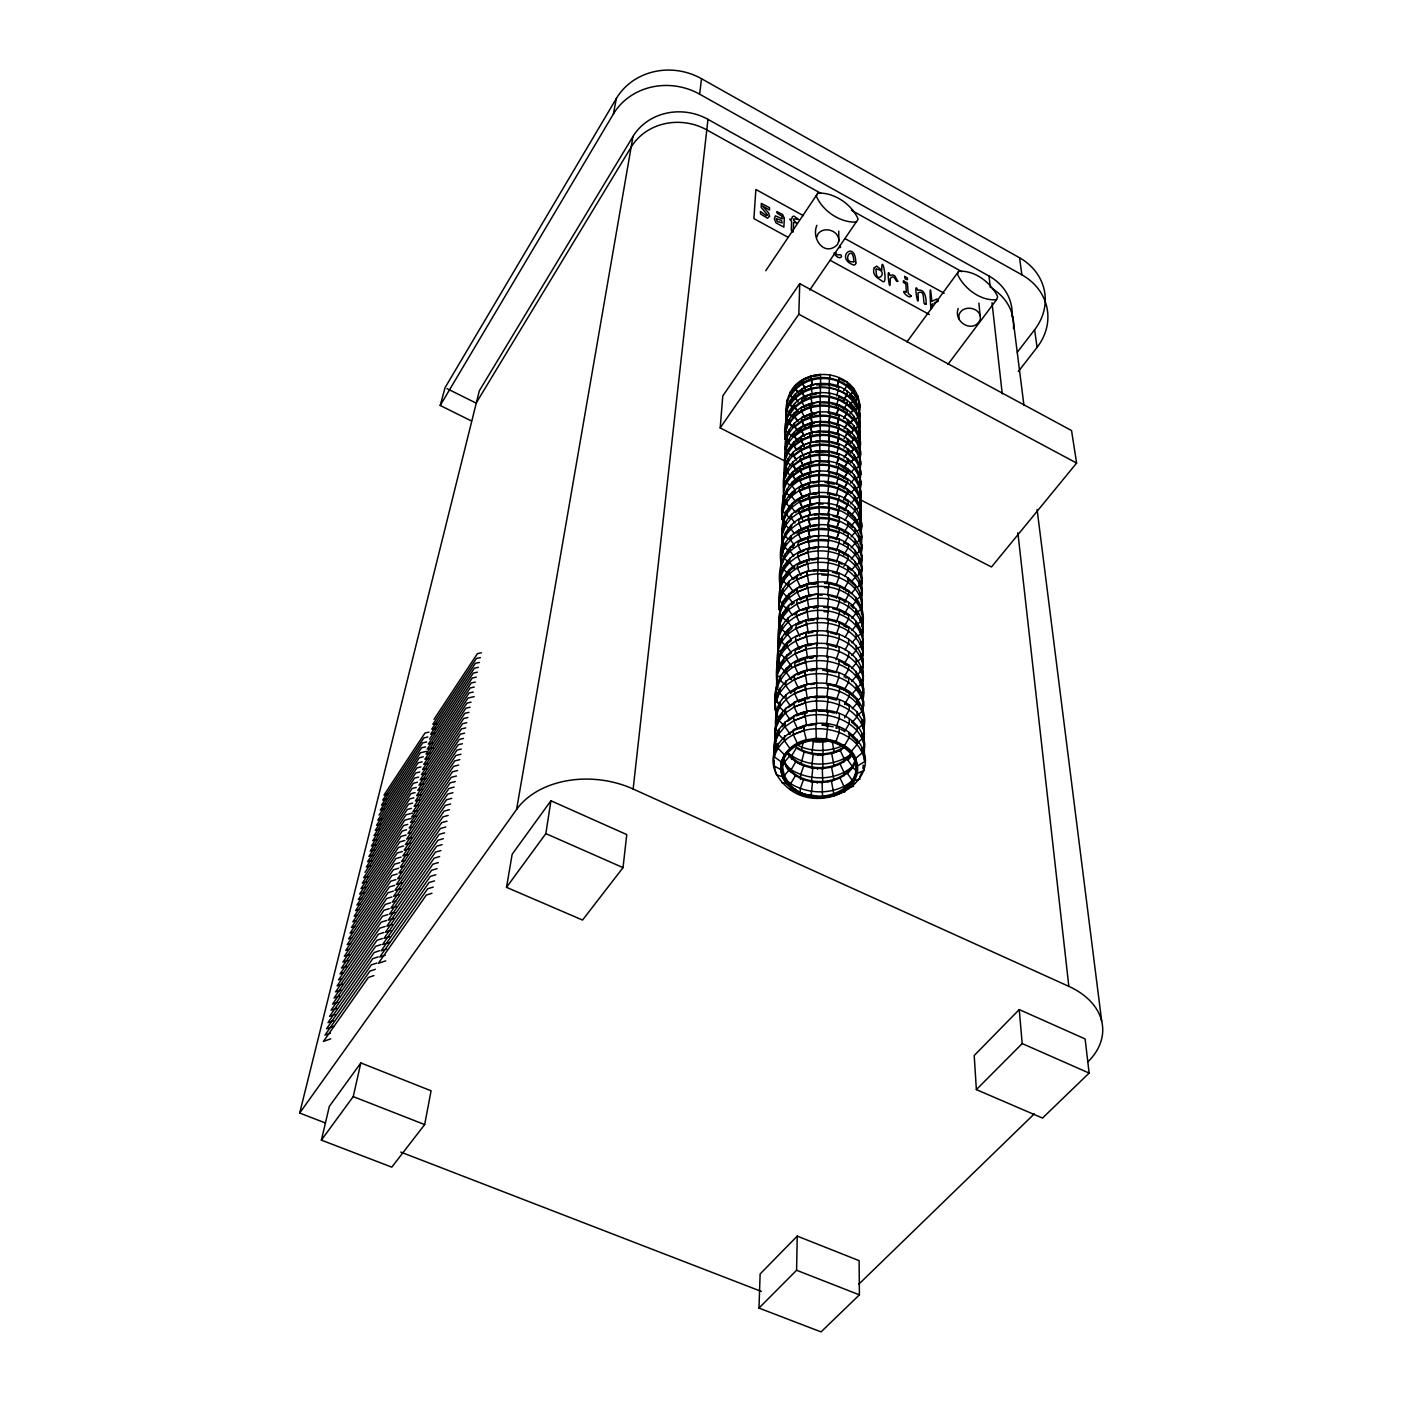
<?xml version="1.0" encoding="UTF-8"?>
<svg xmlns="http://www.w3.org/2000/svg" width="1402" height="1402" viewBox="0 0 1402 1402"><rect width="100%" height="100%" fill="white"/><g stroke="black" fill="none" stroke-linecap="round" stroke-linejoin="round"><path stroke-width="1.5" d="M816.893 225.301C810.987 238.813 824.604 257.302 837.45 244.579L838.782 241.179L838.782 231.137M779.792 596.866C787.819 568.897 826.181 562.5 848.087 578.045L848.087 582.198L843.706 589.594M780.038 613.165C776.988 595.377 779.179 572.805 797.475 563.849C813.283 555.613 833.279 556.489 848.105 566.478L848.105 570.596L844.828 576.082M780.774 573.821C788.59 546.149 826.497 539.595 848.122 555.087L848.105 559.135L843.794 566.408M780.108 586.544C776.62 565.725 785.541 542.311 807.762 537.352C821.414 533.829 836.381 535.897 848.122 543.853L848.122 547.849L843.829 555.052M781.738 551.407C789.326 524.05 826.794 517.356 848.14 532.778L848.14 536.721L843.881 543.871M781.089 563.972C777.672 543.45 786.487 520.387 808.358 515.41C821.817 511.905 836.591 513.973 848.157 521.859L848.157 525.732L843.916 532.83M782.684 529.623C790.062 502.547 827.092 495.712 848.175 511.082L848.157 514.92L845.02 520.195M782.263 538.438L783.175 546.202C779.67 528.94 782.106 506.893 799.631 497.938C814.737 489.859 834.032 490.7 848.175 500.461L848.175 504.247L845.055 509.487M780.423 677.832L777.094 675.466C780.353 643.185 825.34 635.018 848.648 651.807L848.648 656.364L844.057 664.127M777.567 687.804C774.605 669.35 776.322 645.516 795.758 636.42C812.336 628.043 833.086 628.955 848.648 639.172L848.648 643.658L845.02 649.827M776.322 692.938L778.706 637.805C781.86 606.207 825.831 597.795 848.683 614.479L848.666 618.843L844.197 626.414M862.563 618.054L862.212 626.676C869.187 600.687 842.479 579.429 817.979 582.128C804.38 583.127 790.71 589.261 783.227 601.055C776.428 613.761 780.581 628.815 778.46 642.519L778.198 646.602C777.111 629.165 778.916 608.17 796.949 599.723C813.125 591.416 833.489 592.31 848.683 602.404L848.683 606.698L844.232 614.216M849.262 732.51C896.614 771.082 828.617 818.54 789.747 789.396C740.904 750.28 810.724 702.893 849.262 732.51L849.262 737.505L844.46 745.706C870.432 760.497 852.223 797.055 825.866 796.003M774.412 751.875C769.803 713.092 822.536 699.142 849.262 718.665L849.262 723.59L844.495 731.704M776.007 741.605C766.211 701.789 821.923 684.246 849.262 705.031L849.262 709.868L844.547 717.929M788.59 432.868L785.733 431.045C788.362 403.057 826.847 393.699 847.176 409.629L847.176 412.977L844.232 417.884M785.488 436.215L785.26 439.317C782.281 420.407 790.518 399.202 810.444 394.242C822.886 390.825 836.626 392.84 847.194 400.341L847.194 403.653L843.618 409.139M847.211 391.176C857.936 398.729 861.161 412.03 859.128 424.385C866.716 382.308 795.302 372.529 786.54 412.381C789.133 384.726 827.127 375.315 847.211 391.176L847.211 394.435L843.338 400.867M787.293 421.441L786.224 417.305L787.153 424.631C783.858 408.578 786.469 388.407 802.365 379.784C816.244 372.003 834.278 372.792 847.229 382.115L847.229 385.34L843.706 390.755M782.999 507.717C790.185 480.904 826.794 473.946 847.614 489.263L847.614 492.996L843.461 499.918M782.596 516.479L782.351 519.949C779.091 499.988 787.714 477.574 808.901 472.614C821.993 469.127 836.398 471.177 847.632 478.923L847.614 482.603L844.53 487.756M783.893 487.072C790.886 460.557 827.075 453.494 847.649 468.741L847.632 472.369L844.565 477.486M784.331 476.978C791.236 450.585 827.215 443.47 847.667 458.682L847.649 462.257L844.6 467.339M784.769 466.989C791.569 440.736 827.355 433.568 847.667 448.745L847.667 452.285L844.652 457.332M785.19 457.157C791.92 431.027 827.495 423.807 847.684 438.966L847.684 442.436L844.687 447.448M787.118 482.498L784.174 480.571C784.805 461.714 781.387 437.249 801.366 426.891C815.736 418.97 834.278 419.794 847.702 429.292L847.702 432.727L844.723 437.704M785.418 449.534C781.089 417.042 824.674 401.235 847.719 419.759L847.719 423.141L844.74 428.083M843.969 789.852L843.986 786.469L840.043 777.987L847.229 773.221L852.574 767.192L855.676 760.27M844.022 775.797L844.039 772.484L840.113 764.072L847.264 759.306L851.224 754.802M844.074 761.952L844.074 758.692L840.184 750.35L845.511 746.793M839.342 713.548L839.325 718.455L836.118 727.393M839.43 699.931L839.395 704.768L836.223 713.636M810.829 797.23L812.056 796.038C800.297 794.04 788.625 787.906 782.964 776.988L776.393 774.675C770.452 757.027 776.866 737.995 775.779 719.752C775.026 710.218 779.284 701.245 786.101 694.761C800.7 682.388 821.817 680.145 839.518 686.524L839.483 691.291L836.328 700.071L828.81 698.091M838.992 405.003L836.328 415.605M839.062 395.732L836.416 406.247M839.132 386.566L836.714 395.96M839.202 377.524L837.239 386.076M838.974 484.479L836.17 495.905M839.044 474.174L836.486 484.338M839.115 463.992L836.346 475.19M839.202 453.95L836.433 465.043M839.272 444.048L836.766 453.95M839.342 434.269L837.292 443.312M839.412 424.631L837.38 433.586M839.483 415.097L836.801 425.805M838.957 573.12L838.922 577.273L835.978 585.458M839.044 561.571L839.009 565.672L836.083 573.786M839.115 550.197L839.079 554.246L836.188 562.29M839.185 538.981L839.167 542.977L836.275 550.951M839.272 527.923L839.237 531.866L836.381 539.788M839.342 517.023L839.307 520.896L836.468 528.764M839.412 506.28L837.274 515.954M839.483 495.677L836.661 507.191M826.619 671.295L827.881 669.613L838.939 672.557L838.904 677.254L835.785 685.964L826.444 683.493L827.881 669.613C800.262 662.988 765.895 687.576 777.444 717.403C768.051 688.487 783.332 655.803 816.525 656.031C840.885 653.49 869.31 673.451 862.931 700.036M839.027 659.571L838.992 664.18L835.89 672.837M839.097 646.778L839.079 651.317L835.995 659.886M839.185 634.16L839.15 638.646L836.1 647.146M777.409 667.352L777.234 671.611C776.2 653.805 777.672 632.547 796.161 624.013C809.48 617.266 825.305 616.635 839.272 621.752L839.237 626.151L836.205 634.598M839.342 609.502L839.307 613.866L836.311 622.225M839.43 597.445L839.395 601.738L837.012 608.38M839.5 585.563L839.465 589.786L836.503 598.023M833.717 793.62L831.456 781.159L840.043 777.987M833.84 779.565L831.596 767.227L840.113 764.072M833.962 765.72L831.736 753.505L840.184 750.35M834.085 752.085L832.332 741.781M828.056 656.644L826.619 670.366M828.231 643.851L826.812 657.433M828.389 631.25L826.97 644.71M828.547 618.843L827.145 632.162M828.705 606.628L827.32 619.807M828.862 594.588L827.478 607.627M829.02 582.706L827.653 595.622M828.214 696.969L826.759 711.129L834.33 713.127M829.651 402.339L828.442 413.362M829.791 393.068L828.582 404.004M829.914 383.92L828.827 393.699M830.037 374.895L828.845 385.638M829.125 481.727L827.653 494.433M829.265 471.423L828.004 483.164M829.406 461.258L828.459 470.879M829.546 451.234L828.302 462.765M829.686 441.332L828.442 452.758M829.826 431.571L828.582 442.892M829.949 421.932L828.722 433.165M830.089 412.416L828.862 423.544M828.547 570.263L827.18 583.057L839.009 586.369M828.705 558.732L827.355 571.403M828.845 547.376L827.828 557.786M829.003 536.177L827.793 547.358M829.143 525.119L827.951 536.195M829.301 514.236L827.986 526.416M829.441 503.493L828.144 515.568M829.581 492.908L828.284 504.86M822.501 795.267L822.098 782.544L812.547 782.036L803.451 779.705L794.671 775.324M822.711 781.212L822.308 768.611L831.999 767.087M782.579 531.305L782.737 527.748M782.894 509.522L783.052 506.069M784.524 499.76L783.42 495.502L784.384 503.3M783.788 489.018L783.928 485.653M784.226 478.958L784.366 475.646M785.803 469.705L784.717 465.482L785.663 473.105L784.559 469.004M785.067 459.26L785.208 456.018M785.418 435.934L785.348 439.352L787.083 399.991L786.943 403.233L790.167 394.453M785.488 449.586L785.628 446.397M785.768 429.941L785.891 426.839M786.575 411.469L786.697 408.438M758.973 1308.084L796.599 1270.265L797.23 1236.108L859.111 1260.661L859.408 1294.852L821.046 1331.9L758.973 1308.084L760.129 1273.962L797.23 1236.108M798.124 715.493L794.18 706.994L794.338 702.157L804.941 698.178L816.402 696.338L816.77 710.604M793.882 690.871L798.246 687.856L794.373 679.497L794.513 674.818L804.976 670.839L816.262 669.017L817.033 697.074L813.808 697.565M775.674 724.589L775.867 720.05M777.619 687.821L776.866 680.058M779.091 658.993L777.865 654.541L778.618 662.445M778.285 646.655L778.39 642.221M780.493 609.958L779.284 605.559L780.318 614.041M779.705 598.128L779.88 594.22M780.336 621.507L779.407 618.089L779.95 632.197M780.195 586.597L780.283 582.461L781.457 586.825M780.844 571.455L781.773 579.412L780.599 575.17M781.177 564.025L781.335 560.292M781.65 552.966L781.72 549.006L782.877 553.334M782.509 516.181L782.439 519.984L786.031 437.845L785.874 441.244L788.748 443.102M811.337 782.281L812.827 768.121C803.013 766.211 792.691 761.847 787.258 753.032M811.635 768.401L813.107 754.399L803.679 751.893M811.968 753.137L813.388 740.887L827.303 740.694M799.035 661.779L795.197 653.577L795.355 649.021L805.659 645.078L816.77 643.255L817.138 656.925M799.596 609.958L796.809 603.999L796.949 599.723L806.956 595.797L817.752 594.01L818.102 607.136M773.922 765.913L774.132 761.146M774.517 751.928L774.71 747.231M776.217 736.733L775.201 733.228L776.06 741.64M776.235 692.641L777.514 702.507L776.235 692.641L777.497 697.127M782.964 776.988C775.026 760.27 790.185 743.148 806.325 739.818L803.994 730.512L804.135 725.535L815.876 723.747L816.244 738.328L826.391 738.854L836.013 741.378L844.46 745.706M806.676 725.85L804.485 711.725L806.991 713.075M801.681 714.144L807.009 712.111L804.836 698.126M807.342 698.564L805.186 684.737L816.665 682.967M816.069 413.643L812.003 414.344L810.198 403.513M812.249 404.985L810.444 394.242L820.012 392.56L820.328 403.566M812.354 394.698L810.707 385.094L820.205 383.412L820.503 393.261M812.266 384.796L810.952 376.069L820.398 374.387L820.713 385.217M800.156 793.55L800.297 788.502L803.451 779.705M800.542 779.477L800.665 774.517L803.802 765.772M800.963 764.002L804.152 752.068L796.248 748.055L791.587 755.958L791.482 759.218M801.331 750.385L803.258 742.008L806.728 740.712M810.531 494.573L808.621 482.901M810.636 483.007L808.901 472.614M811.057 473.876L809.164 462.432L819.189 460.732L819.522 472.439M811.32 463.747L809.445 452.408L819.399 450.708L819.714 462.31M811.092 451.812L809.708 442.506M811.337 441.963L809.97 432.745M812.073 434.147L810.233 423.106M812.336 424.543L810.496 413.608L820.188 411.908L820.503 423.124M802.259 586.684L808.866 584.038L806.851 571.438M808.639 570.299L807.166 559.924L817.822 558.171L818.155 570.929M809.445 560.905L807.464 548.55L818.049 546.815L818.382 559.433M809.743 549.584L807.762 537.352M810.023 538.421L808.06 526.311L818.488 524.576L818.838 536.966M810.303 527.415L808.358 515.41L818.715 513.693L819.048 525.96M810.058 514.534L808.639 504.667M810.847 505.842L808.919 494.082M798.246 687.856L807.009 684.474L804.871 670.787M807.324 671.348L805.204 657.801L816.525 656.031L816.875 669.858M807.657 658.414L805.554 645.025M807.973 645.691L805.887 632.425L817.015 630.672L817.384 644.201M808.288 633.143L806.203 620.017M808.586 620.788L806.536 607.802L817.506 606.05L817.857 619.298M808.901 608.608L806.851 595.762M809.199 596.604L807.166 583.88M786.101 461.679L720.207 427.908L798.825 314.241L799.736 283.66L1071.549 430.554L1076.613 463.081L991.494 566.969L859.724 499.427M800.612 587.35L796.949 579.552L797.09 575.381L806.939 571.49L817.594 569.703L817.927 582.566M800.963 575.696L797.335 567.95L797.475 563.849L807.254 559.959L807.044 564.025C794.724 567.635 783.367 576.52 780.108 589.383L783.262 591.556M800.419 562.272L797.703 556.524L797.843 552.476L807.552 548.603L807.359 552.598C795.092 556.208 783.841 565.076 780.599 577.887L783.736 580.025M800.77 550.951L798.071 545.238L798.211 541.26L807.85 537.404L818.277 535.617L818.61 548.112M801.12 539.805L798.439 534.127L798.579 530.201L808.148 526.363L807.955 530.236C795.81 533.847 784.734 542.697 781.562 555.367L784.664 557.47M801.453 528.799L798.807 523.174L798.93 519.301L808.446 515.463L808.253 519.283C796.178 522.893 785.19 531.744 782.036 544.344L785.12 546.412M802.663 519.809L799.158 512.378L799.28 508.54L808.726 504.72L818.926 502.95L819.241 513.903M802.995 509.101L799.508 501.706L799.631 497.938L809.024 494.135L819.154 492.365L819.487 504.405M798.649 674.712L794.794 666.441L794.934 661.814L805.309 657.853L805.098 662.427C783.175 667.019 771.45 689.136 775.569 710.481L775.762 706.012M799.42 649.038L795.617 640.907L795.758 636.42L805.975 632.477L805.764 636.911C793.041 640.539 781.107 649.441 777.637 662.725L780.932 665.056M799.788 636.49L796.021 628.411L796.161 624.013L806.308 620.07L817.261 618.264L817.611 631.654M799.42 622.523L796.424 616.126L796.564 611.763L806.623 607.855L806.413 612.148C793.83 615.776 782.088 624.679 778.706 637.805L781.948 640.101M800.892 599.933L797.195 592.065L797.335 587.841L807.254 583.933L817.979 582.128L818.33 595.131M797.3 743.235L793.287 734.578L793.462 729.601L804.24 725.588L803.994 730.512C790.798 734.175 778.092 743.042 774.36 756.835L781.3 761.952M796.914 727.55L793.742 720.681L793.9 715.774L804.59 711.778L816.139 709.938L816.525 724.361M803.819 699.913L798.527 701.946L794.601 693.534L794.759 688.768L805.291 684.789L805.063 689.486C789.291 693.517 774.027 707.029 775.569 724.536M804.608 417.516L801.331 410.611L801.436 407.263L810.286 403.548L819.819 401.813L820.223 413.783M804.643 407.123L801.629 401.287L801.751 397.993L810.531 394.295L810.356 397.537C798.982 401.077 788.976 409.77 786.136 421.651L788.976 423.474M804.38 397.187L801.944 392.087L802.049 388.827L810.794 385.147L810.619 388.354M805.484 389.756L802.259 383.009L802.365 379.784L811.039 376.104L810.864 379.276L802.259 383.009L795.092 388.512L789.869 395.417L792.445 397.817M802.715 497.798L799.263 490.472L799.385 486.757L808.709 482.954L818.768 481.184L819.101 493.118M803.048 487.388L799.596 480.115L799.718 476.452L808.989 472.649L818.978 470.897L819.206 480.676M802.505 475.296L799.946 469.88L800.069 466.27L809.252 462.485L809.077 466.06C797.3 469.635 786.732 478.433 783.736 490.718L783.858 485.355M803.679 466.954L800.279 459.803L800.402 456.228L809.532 452.46L809.34 455.983C797.633 459.558 787.153 468.338 784.174 480.571M803.977 456.947L800.612 449.849L800.717 446.327L809.795 442.559L819.592 440.806L819.925 452.32M804.292 447.08L800.928 440.018L801.05 436.548L810.058 432.797L819.802 431.045L820.1 441.332M803.749 435.566L801.261 430.326L801.366 426.891L810.321 423.159L819.995 421.424L820.293 431.606M804.888 427.698L801.576 420.758L801.681 417.375L810.584 413.643L810.409 416.99C798.912 420.547 788.765 429.257 785.874 441.244M793.252 231.47L793.567 222.41L796.546 222.953L793.672 220.289L793.83 218.887L798.649 219.466L794.023 216.118L792.393 216.591L791.709 219.22L789.677 219.185L791.604 221.323L791.254 230.384L792.936 232.084M788.976 581.234L788.818 585.405L782.912 592.748L779.6 601.055L782.789 603.246M789.414 569.668L789.256 573.786L792.936 578.886M789.852 558.276L789.694 562.325L794.566 569.089M790.693 535.985L790.535 539.91L794.145 544.887M791.096 525.049L790.956 528.94L794.531 533.882M791.499 514.289L791.359 518.109L785.681 525.312L782.509 533.479L782.649 527.45M791.902 503.668L791.762 507.436L786.136 514.622L782.964 522.753L785.996 524.769M785.926 680.794L785.751 685.49L790.973 692.886M786.417 667.79L786.242 672.399L791.429 679.725M786.89 654.962L786.715 659.518L780.546 667.001L777.094 675.466M787.363 642.344L787.188 646.83L791.289 652.596M787.819 629.919L787.661 634.335L781.58 641.765L778.18 650.178L781.44 652.491M788.274 617.669L788.117 622.015L791.902 627.307M788.73 605.594L788.572 609.888L782.579 617.266L779.214 625.625L782.439 627.886M789.168 593.694L789.011 597.918L783.07 605.278L779.722 613.62L782.929 615.846M784.594 735.629L784.419 740.624L789.799 748.317M785.102 721.802L784.927 726.709L790.272 734.333M785.611 708.168L785.435 713.022L789.677 719.051M786.101 694.761L785.926 699.528L790.15 705.504M794.163 412.819L794.023 416.184L788.713 423.159L792.656 426.839M794.513 403.531L794.391 406.843L797.685 411.312M794.864 394.348L794.741 397.625L798.018 402.059M795.214 385.287L795.092 388.512L798.351 392.928M792.095 482.13L791.955 485.811L786.399 492.943L783.28 501.022L786.277 503.003M792.498 471.931L792.358 475.558L795.81 480.29M792.866 461.871L792.743 465.446L796.178 470.143M793.252 451.952L793.111 455.475C780.756 467.847 783.07 487.528 784.331 503.265M793.62 442.156L793.497 445.643L788.082 452.688L785.032 460.645L787.942 462.537M793.988 432.482L793.865 435.917L788.485 442.944L791.149 445.45M794.356 422.948L794.233 426.331L797.58 430.887M792.235 425.98L789.606 423.527L789.747 420.162L785.733 431.045M783.087 588.56L782.912 592.748L787.293 597.024M783.56 576.993L783.385 581.094L787.749 585.335M784.033 565.567L783.858 569.633L786.75 572.419M784.489 554.316L784.331 558.311L781.089 566.548L784.191 568.669M784.945 543.222L784.787 547.166L789.063 551.284M785.4 532.269L785.243 536.16L788.064 538.876M785.839 521.474L785.681 525.312L789.904 529.36M786.277 510.836L786.136 514.622L790.307 518.617M786.908 503.721L787.065 499.988L782.824 511.45L785.839 513.447M788.169 472.912L788.327 469.337L785.33 477.136M779.67 688.294L779.494 692.991L775.989 701.508L781.037 705.153M780.213 675.273L780.02 679.9L784.629 684.509M780.739 662.427L780.546 667.001L785.12 671.54M781.247 649.792L781.072 654.278L785.611 658.8M781.755 637.332L781.58 641.765L786.084 646.217M782.263 625.064L782.071 629.428L786.557 633.844M782.754 612.972L782.579 617.266L787.03 621.629M783.227 601.055L783.07 605.278L787.486 609.607M787.083 515.007L787.223 511.222L792.708 504.229L800.227 498.674L809.269 494.906M778.163 743.218L777.952 748.23L784.349 754.697M778.723 729.355L778.513 734.28L774.938 742.867L778.39 745.391M779.267 715.721L779.074 720.575L775.516 729.128L778.934 731.616M779.81 702.279L779.617 707.064L784.612 712.076M779.284 605.559L779.109 609.765L782.211 540.436M779.6 601.055L779.792 593.94M780.108 589.383L780.283 582.461M780.599 577.887L780.774 571.157M781.089 566.548L781.247 559.994M781.562 555.367L781.72 549.006M782.036 544.344L782.193 538.158M782.964 522.753L783.14 518.95L782.106 542.066M784.279 499.094L784.437 495.449M785.716 465.429L785.558 468.934L785.803 464.868M776.585 684.334L776.778 679.742M777.865 654.541L778.688 662.463M778.723 634.387L779.915 609.379L779.494 618.387M779.407 618.089L780.16 625.765M784.296 501.18L784.454 497.482L783.946 507.366M785.611 470.704L785.751 467.164L785.295 475.296M786.855 441.402L786.995 438.002L786.767 442.033M776.743 683.755L776.55 688.382L779.898 690.783M778.18 650.178L778.355 645.744M781.352 582.408L781.177 586.492L781.668 578.062M782.772 548.953L782.614 552.861L783.017 544.782M783.998 522.911L784.156 519.126L783.928 523.261M774.044 760.83L773.834 765.86L780.826 769.558M774.36 756.835L774.623 746.933M774.938 742.867L775.201 733.228M777.374 692.57L777.181 697.232L777.427 692.903M788.713 423.159L788.853 419.794M789.238 410.471L789.098 413.783L793.024 417.445M789.624 401.27L789.484 404.547L793.374 408.157M789.869 395.417L790.009 392.192M777.129 701.683L777.339 696.987L777.076 701.315M775.814 746.863L775.674 750.158L776.007 743.375M777.251 715.774L777.374 712.584M790.115 507.314L785.961 503.353L786.119 499.62M786.557 489.263L786.399 492.943L790.518 496.869M786.978 479.046L786.82 482.674L789.554 485.267M787.398 468.951L787.258 472.544L791.324 476.4M787.819 459.015L787.661 462.537L791.709 466.358M788.222 449.183L788.082 452.688L792.095 456.456M788.485 442.944L788.625 439.492M789.028 429.923L788.87 433.341L792.849 437.056M785.681 429.888L785.821 426.558M786.084 420.6L786.224 417.305M786.487 411.417L786.627 408.157M786.136 421.651L786.277 418.339M782.824 511.45L782.964 505.772M783.28 501.022L783.42 495.502M784.717 465.482L784.612 470.546L787.538 472.456M785.032 460.645L785.138 455.738M785.558 446.116L785.453 450.883L788.783 441.805M787.1 421.809L787.188 417.253M775.288 733.544L776.287 710.814L776.095 715.598L779.477 718.052M784.104 725.64L779.074 720.575L785.435 713.022L794.18 706.994L804.713 702.963L804.941 698.178M783.595 739.415L778.513 734.28L784.927 726.709L793.742 720.681L804.362 716.632L804.59 711.778M791.464 639.68L787.661 634.335L796.021 628.411L806.097 624.433L806.308 620.07M791.867 666.774L786.715 659.518L795.197 653.577L805.431 649.564L805.659 645.078M784.454 697.968L779.494 692.991L785.751 685.49L794.373 679.497L804.748 675.466L804.976 670.839M788.625 562.465L784.331 558.311L790.115 551.039L798.071 545.238L807.657 541.33L807.85 537.404M793.76 592.275L788.818 585.405L796.949 579.552L806.746 575.609L806.939 571.49M792.743 603.123L789.011 597.918L797.195 592.065L807.061 588.104L807.254 583.933M792.323 615.127L788.572 609.888L796.809 603.999L806.746 600.038L806.956 595.797M795.442 490.577L791.955 485.811L799.596 480.115L808.796 476.277L808.989 472.649M785.961 503.353L791.569 496.185L799.263 490.472L808.516 486.617L808.709 482.954M795.284 512.291L791.762 507.436L799.508 501.706L808.814 497.85L809.024 494.135M794.916 523.016L791.359 518.109L799.158 512.378L808.533 508.488L808.726 504.72M797.352 420.688L794.023 416.184L801.331 410.611L810.111 406.843L810.286 403.548M797.23 440.508L793.865 435.917L801.261 430.326L810.146 426.541L810.321 423.159M796.879 450.252L793.497 445.643L800.928 440.018L809.883 436.215L810.058 432.797M796.529 460.136L793.111 455.475L800.612 449.849L809.62 446.029L809.795 442.559M787.048 420.53L787.276 416.534M786.767 427.82L787.241 418.497M778.513 667.212L778.829 660.552M777.058 717.509L777.444 710.989M817.752 755.52L817.804 754.644M817.506 769.242L817.559 768.366M817.243 783.175L817.313 782.298M859.689 403.758L859.075 415.167C861.634 402.935 857.533 389.633 847.229 382.115M859.812 422.142L859.181 433.709C861.774 421.336 857.621 407.894 847.194 400.341M859.233 439.755C861.757 428.293 856.359 416.569 847.176 409.629M859.408 441.087L859.882 431.518M720.207 427.908L722.784 395.96L799.736 283.66M860.162 445.836C861.564 435.619 855.483 425.91 847.719 419.759M860.022 451.321L860.495 441.7M860.057 457.543C862.16 446.625 856.201 435.847 847.702 429.292M860.092 461.013L860.565 451.321M860.127 467.304C862.23 456.351 856.236 445.521 847.684 438.966M860.145 470.827L860.635 461.065M860.197 477.206C862.318 466.183 856.254 455.335 847.667 448.745M860.057 482.849L860.705 470.932M860.092 489.316C862.738 477.626 857.06 465.674 847.667 458.682M860.109 492.943L860.775 480.939M860.846 491.068L860.18 503.143C862.913 490.349 858.55 476.435 847.649 468.741M860.916 501.355L860.25 513.5C863.019 500.637 858.602 486.652 847.632 478.923M860.986 511.765L860.32 523.997C863.106 511.064 858.655 496.991 847.614 489.263M860.127 533.093L860.635 526.889M860.951 531.516C863.667 519.616 857.779 507.506 848.175 500.461M860.18 543.871L860.53 539.717M861.143 533.216L861.652 523.034M861.231 543.994C863.72 531.551 858.55 518.442 848.175 511.082M861.091 553.124C863.86 541.119 857.849 528.922 848.157 521.859M861.301 554.912L861.809 544.589M861.178 564.165C863.965 552.09 857.901 539.858 848.14 532.778M861.389 565.987L861.897 555.578M861.617 571.035C863.141 560.257 856.394 550.162 848.122 543.853M861.459 577.221L861.967 566.741M861.511 584.529C863.807 573.015 857.148 561.781 848.122 555.087M861.547 588.612L862.055 578.045M861.599 596.008C863.912 584.459 857.183 573.19 848.105 566.478M861.441 602.334L862.142 589.523M861.494 609.852C864.386 597.567 858.042 585.16 848.087 578.045M861.529 614.058L862.23 601.16M861.494 622.26L861.862 618.019M861.582 634.317L861.95 630.059M862.265 634.405L862.58 630.918M861.476 648.67L861.844 644.412M862.458 636.999C865.209 623.89 859.829 609.975 848.683 602.404M862.545 649.231C865.332 636.052 859.917 622.067 848.683 614.479M862.913 653.683C864.263 638.997 852.03 626.887 839.272 621.752M862.633 661.656L863.211 650.16M863.001 666.213C864.228 655.312 857.008 645.411 848.648 639.172M862.738 674.257L863.317 662.673M862.949 680.689C864.946 669.175 857.603 658.344 848.648 651.807M862.826 687.05L863.404 675.378M862.896 695.374L863.509 688.277M862.984 708.483C866.366 692.29 853.222 677.972 838.939 672.557M862.861 715.002L863.614 701.368M862.843 724.606L863.229 720.26M863.895 720.768L863.614 729.128C868.329 711.007 857.025 692.395 839.518 686.524M864.263 746.197C865.542 734.998 857.901 724.939 849.262 718.665M862.913 768.629L863.229 765.124M864.386 760.129L864.701 756.537M1087.654 1062.085A80.194 54.38 -2.8 0 0 1068.832 986.36L633.143 789.011L707.957 119.345A54.731 49.999 11.4 0 0 632.985 136.467L479.326 390.79L299.678 1113.03L325.387 1122.967M623.031 867.628L626.747 834.576L550.933 800.77L512.168 854.239L506.508 887.326L582.549 920.062L623.031 867.628L545.851 833.612L550.933 800.77M1018.325 371.53L1037.077 347.363A60.286 52.224 -9.2 0 0 1021.883 274.827L699.633 94.179L701.508 78.705A62.179 57.254 13.5 0 0 616.372 98.455L445.065 387.653L440.21 405.476L471.458 420.968M812.547 782.036L811.039 796.354L801.962 794.023M826.935 697.583L828.389 683.563L827.092 685.21M826.391 738.854L827.863 724.378L826.549 725.885M828.687 402.917L829.546 397.187C814.562 394.873 797.931 400.727 789.992 414.151L792.603 416.587M828.968 422.458L829.844 416.639C817.419 414.834 804.24 418.199 794.987 426.891L798.334 431.448M828.687 441.77L829.581 435.882C816.998 434.077 803.661 437.424 794.268 446.204L796.529 449.271M828.249 471.738L829.16 465.727C816.35 463.887 802.768 467.234 793.146 476.119L796.599 480.868M828.407 503.668L829.336 497.535L819.154 497.009L809.182 498.674L800.104 502.442L802.715 507.98M828.249 514.359L829.178 508.172L818.926 507.647L808.884 509.329L799.753 513.097L802.4 518.67M827.776 527.292L829.038 518.968L818.715 518.442L808.603 520.124L810.146 526.206M299.678 1113.03L516.584 809.445L632.985 136.467M424.666 1124.579L431.08 1090.791L360.84 1062.926L329.33 1106.388L321.373 1140.124L391.789 1167.147L424.666 1124.579L353.234 1096.609L321.373 1140.124M440.21 405.476L613.357 114.07L616.372 98.455M353.234 1096.609L360.84 1062.926M947.962 364.345L996.577 299.642L997.646 296.593C991.039 282.626 974.53 269.885 958.67 271.322L906.954 341.895M836.013 741.378L839.237 732.352L839.255 727.375L836.118 728.392M836.854 444.084L838.869 438.511L829.581 435.882M836.679 463.939L838.711 458.296C823.693 452.443 805.484 454.879 793.514 466.025L796.949 470.704M836.801 516.742L838.922 510.889L829.178 508.172M836.714 527.59L838.852 521.702L829.038 518.968M836.626 538.596L838.764 532.655L828.897 529.921L818.505 529.378L808.306 531.078L809.865 537.211M836.801 386.829L838.746 381.502C822.01 374.614 800.227 379.662 790.746 395.785M836.556 414.554L838.536 409.104C821.502 402.164 799.333 407.158 789.606 423.527M837.029 424.736L839.009 419.251L829.844 416.639M836.941 434.34L838.939 428.819C824.201 423.018 806.325 425.489 794.636 436.478L798.001 441.069M787.959 416.569L792.691 407.456M816.683 237.324L817.997 233.906C824.043 225.687 839.57 230.734 838.782 241.179M786.504 465.219L788.73 459.383M785.208 495.519L787.486 489.631M784.927 517.145L787.223 511.222M783.718 529.798L786.031 523.84M783.578 549.584L785.926 543.608M782.316 562.71L785.47 554.701M782.158 583.425L784.542 577.379L790.255 570.263L794.952 566.864M780.861 597.042L783.28 590.978M958.67 271.322L957.478 274.301C963.945 288.374 980.699 301.325 996.577 299.642M778.425 671.067L784.174 659.921M778.128 709.324L780.195 704.347M776.883 724.448L782.807 713.18M777.023 736.453L779.109 731.441M855.676 759.271C845.126 789.904 791.464 788.713 783.07 757.238M859.759 776.988L862.002 772.029M809.725 290.039L858.164 219.168C851.838 204.306 834.172 192.302 817.909 193.108L765.772 270.726M844.582 704.347L849.262 696.373L849.279 691.607L846.177 691.834M844.022 677.078L848.631 669.245L848.631 664.618L845.581 664.898M855.115 763.95C838.957 780.932 810.496 781.703 791.149 769.716L795.828 761.742M843.969 690.24L848.613 682.318L848.631 677.639L845.546 677.885M855.15 777.935C838.834 794.969 810.198 795.705 790.693 783.683L795.407 775.657L788.976 770.189L784.577 763.634L783.035 758.237M845.055 637.262L848.666 631.163L848.666 626.747L845.686 627.115M844.284 602.194L848.683 594.746L848.701 590.505L845.774 590.961M817.909 193.108L816.244 195.894C822.396 210.878 840.324 223.076 856.622 222.042M843.899 478.135L846.966 473.017L838.641 468.391L829.16 465.727M843.846 488.422L846.931 483.252C833.331 473.823 814.72 473 800.192 480.833M843.811 498.849L846.913 493.644C833.209 484.163 814.492 483.339 799.859 491.208L802.452 496.694M844.355 510.135L847.474 504.895L838.992 500.234L829.336 497.535M844.057 438.335L847.036 433.376L838.939 428.819M844.022 448.097L847.018 443.085L838.869 438.511M843.969 457.963L847.001 452.934C831.263 441.823 808.078 442.769 793.9 456.036L796.161 459.137M843.934 467.988L846.983 462.905L838.711 458.296M843.653 399.885L846.563 395.066C829.353 382.395 801.576 385.953 790.377 404.915L792.971 407.316M843.583 418.515L846.528 413.625L838.536 409.104M844.092 428.714L847.053 423.79L839.009 419.251M476.365 402.707L631.145 147.122A55.221 50.279 11.2 0 1 706.783 129.895L820.959 193.371M434.007 719.366L477.434 653.612L481.412 652.824M379.048 815.105L420.407 752.786L426.436 751.349M429.503 739.082L473.315 673.065L477.346 672.224M364.976 872.342L407.281 809.462L411.452 808.358M506.508 887.326L545.851 833.612M792.148 390.878L795.95 385.848L802.908 380.485L811.267 376.858M790.5 401.638L795.617 394.908M792.148 436.46L801.944 427.592M789.133 449.569L794.391 442.717L801.629 437.249M1017.291 352.235L1034.606 329.785A59.532 51.839 -9.5 0 0 1019.552 257.775L701.508 78.705M787.906 479.414L793.269 472.509M790.728 485.478L800.314 477.171L807.447 474.174M789.238 497.219L795.495 490.805M786.364 532.655L791.92 525.627M789.273 539.367L791.499 536.563M786.592 553.282L789.974 549.041M785.015 565.952L788.415 561.694M784.226 601.44L790.027 594.29L796.371 589.716M783.753 613.357L787.258 609.064M785.138 634.843L791.937 628.201M782.281 650.195L787.048 644.394M783.665 672.75L790.623 666.055M782.281 726.832L784.769 723.87M826.742 712.111L828.039 710.569L826.567 724.887L822.553 724.676M851.137 751.525L857.165 744.427L857.148 739.432M852.328 736.103L857.113 730.477L857.095 725.553M852.293 708.746L857.008 703.226L856.99 698.459M852.311 722.31L857.06 716.755L857.043 711.901L849.262 705.031M784.682 761.829L789.449 756.291M851.627 694.621L856.307 689.171L856.289 684.456M782.982 777.164L788.976 770.189M851.592 668.491L856.201 663.146L856.184 658.59M851.61 681.46L856.254 676.062L856.236 671.418M851.855 642.835L856.114 637.91L856.096 633.476M851.873 655.4L856.166 650.423L856.149 645.936M851.838 618.229L856.026 613.393L856.009 609.099M851.838 630.444L856.061 625.555L856.061 621.191M851.82 606.207L855.974 601.405L855.956 597.164M851.189 581.918L855.29 577.221L855.273 573.103M851.189 593.607L855.325 588.858L855.308 584.687M851.172 559.048L855.202 554.421L855.202 550.425M851.172 570.404L855.255 565.742L855.238 561.676M851.154 536.808L855.132 532.269L855.132 528.379M851.154 547.849L855.167 543.275L855.167 539.332M851.224 753.803C835.907 772.923 801.401 772.152 787.293 752.05M848.14 758.92L850.874 755.818M851.137 515.2L855.062 510.731L855.062 506.946M851.137 525.925L855.097 521.421L855.097 517.583M848.14 759.902L850.874 756.8M850.541 493.434L854.414 489.053L854.414 485.372M850.541 503.879L854.449 499.462L854.449 495.73M848.122 772.817L853.643 766.596M850.523 472.965L854.361 468.654L854.344 465.061M850.541 483.129L854.396 478.783L854.379 475.138M850.944 442.349L853.45 439.527L847.036 433.376M850.523 443.277L854.274 439.054L854.274 435.601M850.944 452.092L853.467 449.271L847.018 443.085M850.523 453.039L854.309 448.798L854.291 445.293M850.944 461.994L853.485 459.137L847.001 452.934M850.523 462.94L854.326 458.647L854.326 455.124M855.167 782.964L843.969 791.534M850.366 422.51L852.854 419.741L846.528 413.625M849.962 423.404L853.678 419.268L853.66 415.903M850.926 432.71L853.415 429.923L847.053 423.79M850.523 433.621L854.256 429.45L854.239 426.05M850.366 403.864L852.802 401.13L846.563 395.066M849.962 404.757L853.625 400.674L853.608 397.397M850.366 413.117L852.837 410.383L846.545 404.284L838.606 399.78L829.546 397.187M849.962 414.028L853.643 409.91L853.643 406.598M850.366 394.716L852.784 392.017L846.58 385.971L838.746 381.502M849.962 395.592L853.608 391.544L853.59 388.319M1019.236 1009.58L974.197 1055.531L976.37 1089.617L1042.51 1118.077L1089.126 1073.073L1085.13 1038.952L1019.236 1009.58L1022.198 1043.579L976.37 1089.617M858.655 1284.337L1034.326 1113.836M855.606 758.429L862.458 752.646L862.423 747.616M858.287 742.096L862.353 738.661L862.318 733.737M858.217 728.304L862.265 724.904L862.23 720.05L857.043 711.901M857.148 715.563L862.16 711.375L862.125 706.573M858.112 700.036L861.424 697.267L861.389 692.553L858.077 691.554M781.825 765.93L784.577 763.634M858.042 686.875L861.336 684.141L861.301 679.497M857.989 673.906L861.249 671.207L861.214 666.633M857.919 661.131L861.161 658.467L861.143 653.963M857.866 648.548L861.091 645.901L861.056 641.468M857.814 636.158L861.003 633.529L860.968 629.165M856.166 625.239L860.916 621.349L860.898 617.038M857.691 611.903L860.846 609.327L860.81 605.086M855.465 600.564L860.162 596.761L860.127 592.573M856.972 587.596L860.074 585.09L860.057 580.971M855.378 577.326L860.004 573.593L859.987 569.527M855.343 565.935L859.934 562.255L859.917 558.241M855.308 554.719L859.864 551.074L859.847 547.113M856.727 531.551L859.741 529.167L859.706 525.312M855.273 543.661L859.794 540.033L859.777 536.142M855.202 521.982L859.671 518.442L859.636 514.639M856.061 509.487L859.023 507.138L859.005 503.406M856.026 499.024L858.97 496.711L858.935 493.013M855.974 488.72L858.9 486.406L858.883 482.779M855.939 478.538L858.848 476.259L858.83 472.667M854.431 459.698L858.725 456.351L858.707 452.846M855.903 468.496L858.778 466.235L858.76 462.695M855.833 448.798L858.672 446.59L858.655 443.12M855.781 439.141L858.62 436.951L858.585 433.533M855.202 428.907L858.006 426.734L857.989 423.369M854.204 410.488L856.972 408.368L852.802 401.13M855.132 410.225L857.901 408.087L857.884 404.81M855.167 419.513L857.954 417.358L857.936 414.028M799.806 391.684L802.61 389.528M854.186 401.322L856.937 399.219L852.784 392.017M855.097 401.06L857.849 398.939L857.831 395.697M794.916 413.38L797.738 411.207M798.386 449.218L801.296 447.028M794.741 471.405L800.647 466.989M795.337 512.624L798.369 510.398M796.108 533.181L808.411 527.152M791.096 547.639L794.18 545.378M792.971 579.534L797.72 576.134M791.184 605.033L794.391 602.755M793.97 614.812L797.195 612.516M788.222 642.94L791.499 640.644M787.766 655.575L791.061 653.262M790.167 679.059L793.514 676.728M790.377 693.026L795.425 689.539M788.204 707.607L795.004 702.928M787.731 721.224L792.866 717.719M788.958 733.894L794.145 730.372M797.983 744.006C769.435 755.923 784.822 795.232 812.266 795.179C834.383 801.12 867.645 779.389 852.311 755.38L853.38 754.977M843.741 747.003C829.844 756.484 810.391 755.818 796.266 747.091M852.556 753.049C834.155 767.858 804.783 767.928 787.048 752.068M857.568 765.93L864.754 761.549C860.583 734.508 827.636 724.238 803.994 730.512M861.073 749.72L864.631 747.564L864.596 742.604M860.986 735.91L864.526 733.772L862.23 720.05M860.898 722.31L864.403 720.207C860.495 693.657 828.302 683.177 805.063 689.486M859.864 656.574L863.246 654.611C859.724 628.85 828.705 618.054 806.097 624.433M859.794 644.149L863.159 642.221C859.689 616.617 828.897 605.769 806.413 612.148M859.724 631.899L863.054 629.989C859.671 604.56 829.09 593.642 806.746 600.038M859.654 619.842L862.966 617.949L860.285 607.469M856.902 426.979L859.847 425.472C857.463 402.672 830.632 391.158 810.356 397.537M934.31 303.165L937.956 301.412M932.926 303.813L932.015 304.252C930.542 324.265 928.755 266.59 931.822 301.36L936.816 299.029L938.183 300.799M802.312 398.694L807.394 396.503M803.697 407.228L808.814 405.038M803.959 417.34L809.112 415.132M803.661 426.856L808.849 424.648M802.259 383.009L811.197 379.223M801.944 392.087L810.952 388.284M801.629 401.287L810.689 397.485M856.902 773.536L863.93 770.557L863.895 765.527M801.331 410.611L810.444 406.79M802.417 466.235L807.745 464.009M801.576 420.758L810.742 416.92M801.261 430.326L810.496 426.488M799.964 487.475L808.954 483.743M800.928 440.018L810.233 436.162M800.612 449.849L809.953 445.976M799.876 509.276L807.166 506.262M800.279 459.803L809.69 455.913M799.946 469.88L809.427 465.99M799.596 480.115L809.147 476.207M798.825 541.996L808.13 538.193M799.263 490.472L808.866 486.564M798.457 553.212L804.082 550.916M799.508 501.706L809.182 497.798M798.088 564.585L807.517 560.765M799.158 512.378L808.901 508.435M798.807 523.174L808.603 519.231M798.439 534.127L808.323 530.166M799.876 587.806L807.534 584.739M798.071 545.238L808.025 541.277M799.508 599.688L805.291 597.375M797.703 556.524L807.727 552.528M803.031 610.203L806.904 608.661M797.335 567.95L807.412 563.955M796.809 624.749L802.68 622.435M796.949 579.552L807.114 575.539M797.195 592.065L807.429 588.051M796.003 649.774L801.962 647.444M796.809 603.999L807.114 599.968M795.6 662.585L805.607 658.677M796.424 616.126L806.798 612.078M797.195 674.783L805.256 671.663M796.021 628.411L806.483 624.363M799.49 687.961L805.589 685.613M795.617 640.907L806.15 636.841M798.421 701.613L803.539 699.651M795.197 653.577L805.817 649.512M796.301 715.879L803.171 713.25M794.794 666.441L805.484 662.357M795.88 729.706L804.538 726.411M799.508 728.584L804.871 726.534M794.373 679.497L805.151 675.413M794.601 693.534L805.467 689.433M794.18 706.994L805.116 702.893M786.802 765.913L785.768 766.298L788.029 769.68L791.359 772.502M844.127 745.11C829.686 751.858 812.021 752.523 797.668 745.251M832.14 753.382L840.85 750.123M793.742 720.681L804.766 716.562M785.26 780.388L786.312 779.985M793.287 734.578L804.415 730.46M330.732 1038.829L323.389 1041.458L368.393 977.439L373.931 975.582M330.434 1033.186L324.949 1035.132L369.848 971.148L375.368 969.308M333.781 1026.282L326.491 1028.84L371.302 964.891L376.805 963.069M333.466 1020.691L328.033 1022.601L372.739 958.67L378.225 956.883M334.973 1014.505L329.558 1016.397L374.176 952.501L379.627 950.714M336.48 1008.353L331.065 1010.211L375.596 946.35L381.029 944.597M337.97 1002.237L332.589 1004.077L376.998 940.251L382.431 938.516M339.442 996.156L334.079 997.979L378.417 934.188L383.815 932.47M340.914 990.11L335.569 991.915L379.802 928.159L385.182 926.459M342.386 984.099L337.058 985.886L381.186 922.166L386.549 920.483M342.07 978.719L338.53 979.893L382.571 916.207L387.916 914.56M385.725 960.861L378.33 963.314L426.348 895.002L431.939 893.284M343.525 972.76L340.003 973.934L383.938 910.284L389.265 908.654M346.732 966.276L341.457 968.011L385.305 904.395L390.615 902.783M385.287 955.218L379.767 957.023L427.68 888.763L433.236 887.08M348.152 960.405L342.894 962.122L386.654 898.542L391.947 896.947M386.689 948.979L381.186 950.784L428.994 882.559L434.515 880.894M349.571 954.569L344.349 956.252L388.003 892.741L393.279 891.146M389.914 942.214L382.606 944.562L430.291 876.39L435.812 874.76M349.256 949.329L345.768 950.433L389.353 886.958L394.593 885.398M389.476 936.641L384.008 938.394L431.588 870.274L437.074 868.644M390.86 930.542L385.41 932.26L432.868 864.193L438.353 862.58M350.658 943.546L347.188 944.65L390.685 881.21L395.907 879.667M392.227 924.461L386.812 926.179L434.147 858.147L439.597 856.569M352.06 937.798L348.607 938.902L391.999 875.496L397.204 873.972M393.594 918.433L388.196 920.115L435.426 852.136L440.859 850.576M353.462 932.102L350.027 933.171L393.314 869.818L398.501 868.311M354.846 926.424L351.411 927.493L394.628 864.158L399.798 862.668M394.943 912.422L389.563 914.086L436.688 846.177L442.103 844.635M396.293 906.463L390.93 908.11L437.95 840.236L443.33 838.711M356.231 920.781L352.813 921.833L395.925 858.55L401.077 857.078M395.855 901.083L392.28 902.169L439.194 834.348L444.557 832.841M357.598 915.156L354.198 916.207L397.222 852.977L402.356 851.522M358.965 909.583L355.565 910.617L398.501 847.421L403.618 845.984M360.314 904.027L356.932 905.044L399.78 841.901L404.88 840.481M398.957 894.634L393.629 896.246L440.438 828.477L445.783 827.005M400.289 888.78L394.978 890.375L441.665 822.659L446.993 821.186M361.663 898.507L358.299 899.523L401.042 836.416L406.124 835.014M363.854 892.776L359.648 894.02L402.304 830.965L406.527 829.809M401.603 882.962L396.31 884.539L442.892 816.875L448.202 815.421M365.168 887.326L360.997 888.553L403.566 825.55L407.772 824.411M401.147 877.687L397.642 878.721L444.101 811.127L449.394 809.69M366.5 881.893L362.329 883.12L404.81 820.152L411.101 818.47M402.444 871.939L398.957 872.955L445.31 805.396L450.585 803.994M367.815 876.513L363.661 877.705L406.054 814.79L412.311 813.125M403.741 866.208L400.253 867.225L446.519 799.718L451.777 798.334M405.038 860.513L401.568 861.511L447.711 794.075L452.951 792.708M408.052 854.361L402.865 855.851L448.903 788.467L454.108 787.1M370.426 865.805L366.29 866.979L408.508 804.17L412.661 803.083M371.723 860.495L367.604 861.669L409.735 798.895L413.87 797.826M409.314 848.753L404.144 850.208L450.077 782.877L455.282 781.545M410.576 843.163L405.423 844.6L451.251 777.339L456.439 776.025M373.002 855.22L368.901 856.377L410.944 793.655L415.062 792.603M411.837 837.607L406.685 839.044L452.425 771.836L457.578 770.522M374.281 849.98L370.198 851.119L412.153 788.45L416.254 787.398M375.561 844.758L371.477 845.897L413.345 783.262L417.445 782.228M376.823 839.57L372.757 840.692L414.536 778.11L418.62 777.094M411.364 832.56L407.964 833.507L453.582 766.351L458.717 765.071M412.609 827.057L409.209 827.986L454.739 760.9L459.856 759.639M413.853 821.607L410.471 822.518L455.878 755.485L460.978 754.241M378.084 834.418L374.036 835.522L415.728 772.993L419.794 771.994M379.329 829.283L375.298 830.37L416.902 767.91L420.968 766.912M380.573 824.183L376.56 825.252L418.076 762.828L422.125 761.847M415.921 815.946L411.697 817.086L457.017 750.105L461.258 749.071M381.817 819.101L377.804 820.17L419.251 757.799L423.281 756.817M417.148 810.549L412.942 811.67L458.156 744.76L462.38 743.743M418.357 805.186L414.168 806.29L459.278 739.432L463.484 738.433M384.271 809.024L380.292 810.076L421.564 747.809L425.56 746.863M419.566 799.841L415.395 800.945L460.399 734.157L464.588 733.158M420.775 794.548L416.604 795.617L461.503 728.9L465.692 727.918M385.497 804.029L381.519 805.063L422.703 742.85L426.699 741.921M421.967 789.273L417.814 790.342L462.607 723.677L466.778 722.713M386.707 799.07L382.746 800.086L423.842 737.925L427.82 736.996M387.916 794.128L383.973 795.127L424.981 733.018L428.942 732.107M853.66 780.686L860.092 779.056M423.141 784.033L419.005 785.085L463.712 718.472L467.865 717.526M426.383 778.285L420.197 779.845L464.798 713.32L468.934 712.374M425.489 773.624L421.389 774.658L465.885 708.185L470.02 707.256M426.664 768.471L422.563 769.488L466.971 703.068L471.072 702.174M799.648 794.356L802.592 793.62M427.82 763.354L423.737 764.353L468.04 698.003L474.191 696.654M428.977 758.254L424.911 759.236L469.109 692.956L473.193 692.062M430.116 753.172L426.068 754.153L470.178 687.944L474.244 687.068M433.288 747.652L427.224 749.106L471.23 682.949L475.278 682.091M432.394 743.13L428.364 744.076L472.281 677.99L476.312 677.148M434.638 733.176L430.642 734.105L474.367 668.158L478.38 667.334M435.759 728.251L431.763 729.163L475.383 663.286L479.396 662.463M436.863 723.344L432.885 724.256L476.417 658.432L480.413 657.626M813.107 376.525L818.628 375.561M810.864 379.276C830.948 372.897 857.411 384.463 859.724 407.001M816.577 384.919L829.721 384.744M812.634 394.716L816.367 394.067M810.531 404.302L814.282 403.653M810.111 406.843C830.475 400.446 857.481 411.96 859.899 434.883M810.829 414.414L814.597 413.748M810.409 416.99C830.878 410.593 858.059 422.072 860.513 445.117M810.566 423.912L814.369 423.264M810.146 426.541C830.72 420.144 858.077 431.606 860.583 454.774M816.052 432.57L819.872 431.904M809.883 436.215C830.562 429.818 858.094 441.262 860.653 464.57M815.824 442.331L819.679 441.665M809.62 446.029C830.405 439.632 858.129 451.041 860.723 474.489M815.596 452.233L829.353 452.075M809.34 455.983C830.229 449.569 858.147 460.96 860.793 484.549M809.515 463.256L813.405 462.59M809.077 466.06C830.072 459.646 858.182 471.002 860.863 494.731M808.796 476.277C829.896 469.863 858.199 481.201 860.951 505.053M812.915 483.059L816.875 482.393M808.516 486.617C829.721 480.203 858.217 491.524 861.021 515.515M812.669 494.205L816.963 493.486M813.248 494.24L817.226 493.574M808.814 497.85C830.142 491.436 858.83 502.705 861.669 526.837M808.989 505.509L813.002 504.843M808.533 508.488C829.966 502.074 858.848 513.325 861.757 537.597M814.755 515.235L818.803 514.569M808.253 519.283C829.791 512.869 858.883 524.085 861.844 548.497M812.477 526.469L816.542 525.803M807.955 530.236C829.616 523.822 858.9 534.986 861.915 559.556M807.657 541.33C829.423 534.916 858.935 546.061 862.002 570.754M808.025 542.171L818.277 540.489L828.74 541.032M811.951 548.725L816.069 548.042M807.359 552.598C826.847 547.306 851.084 554.316 860.004 573.593M811.67 560.081L815.824 559.398M807.044 564.025C826.654 558.732 851.049 565.707 860.074 585.09M813.493 571.28L817.664 570.596M806.746 575.609C828.862 569.194 859.005 580.2 862.265 605.349M808.866 584.038L816.122 582.864M811.74 584.056L815.964 583.372M814.019 584.056L817.051 583.565M807.061 588.104C826.9 582.829 851.61 589.751 860.846 609.327M807.219 596.604L811.46 595.92M813.318 607.627L817.594 606.943M813.493 607.872L816.56 607.381M808.744 620.543L813.037 619.859M810.444 620.49L814.159 619.894M808.078 633.003L812.95 632.407M805.764 636.911C828.494 630.532 859.741 641.275 863.352 667.194M807.762 645.603L811.74 645.095M805.431 649.564C828.284 643.203 859.777 653.893 863.457 679.97M812.932 657.52L809.269 658.099L813.335 657.52M805.098 662.427C828.074 656.066 859.794 666.704 863.544 692.921M810.812 670.787L814.492 670.226M804.748 675.466C827.863 669.122 859.829 679.69 863.65 706.082M805.239 699.002L808.989 698.424M804.713 702.963C830.264 694.971 869.59 711.55 863.72 742.727L863.685 737.855M810.917 711.497L815.14 710.867M804.362 716.632C830.019 708.658 869.696 725.149 863.825 756.537L863.79 751.577M808.306 725.605L814.544 724.659M806.325 739.818L816.244 738.328M810.566 740.133L814.422 739.555M825.953 741.781L813.178 741.763M831.736 753.505L822.518 754.889L813.107 754.399M827.022 781.72L831.859 781.002M822.098 782.544L831.456 781.159M828.091 796.126L831.824 795.582M848.122 786.943L853.503 786.452M790.518 788.73L795.022 788.765M789.747 789.396L794.251 789.431M819.907 402.672L827.548 403.057M820.065 422.265L827.828 422.668M821.817 432.009L829.633 432.412M821.642 441.77L829.493 442.173M819.259 461.591L827.233 462.012M824.902 482.376L834.681 484.198M819.013 503.826L823.097 504.037M820.853 514.674L829.09 515.095M821.94 570.807L828.337 571.14M819.995 571.017L825.515 571.297M821.87 574.978L828.284 575.311M824.499 583.372L828.81 583.6M824.446 587.596L828.757 587.806M817.822 594.904L822.15 595.131M823.728 607.434L828.494 607.522M824.061 611.64L828.442 611.868M822.729 670.156L834.838 672.434M817.033 697.074L824.954 697.495M816.49 697.267L820.328 697.477M818.768 710.709L826.759 711.129M818.172 710.972L827.811 711.48M821.8 724.992L833.191 726.744M822.238 739.573L833.612 741.728M814.86 754.399L822.623 754.802L822.886 768.997L822.326 767.63M812.827 768.121L822.308 768.611M793.637 547.253L790.272 547.043L790.115 551.039L793.742 556.068M794.952 492.768L791.709 492.47L791.569 496.185L795.074 501.005M840.622 791.867L844.635 792.27M781.825 782.702L787.556 783.771M828.161 684.474L838.992 687.348M829.774 645.218L836.836 647.111M828.337 619.737L836.679 621.997M830.264 632.723L836.573 634.423M830.703 596.025L836.871 597.708M832.63 608.643L838.852 610.326M832.385 572.261L838.466 573.926M828.652 548.252L836.643 550.443M828.494 559.608L834.523 561.273M828.95 525.995L838.799 528.729L847.439 533.443M828.792 537.036L836.731 539.227M829.371 493.767L835.171 495.379M832.998 516.181L838.869 517.811M829.073 472.281L836.696 474.419M831.228 452.618L838.746 454.721M831.596 423.299L838.974 425.384M831.474 432.938L838.887 435.041M831.351 442.717L838.817 444.82M831.281 403.688L838.554 405.756M829.896 413.257L839.044 415.868M831.526 385.27L838.694 387.32M839.675 247.733L840.639 247.19L839.675 245.578M400.779 1152.093L761.391 1291.452M796.599 1270.265L859.408 1294.852M831.719 795.144L834.085 796.161M1022.198 1043.579L1089.126 1073.073M447.028 388.634L476.417 403.268M795.092 761.426L801.681 764.756M835.469 742.201L843.653 746.39L850.138 752.033M840.674 729.198L844.565 731.196M844.652 703.734L848.49 705.714M840.885 688.347L848.49 692.308L856.009 698.967L860.022 705.294M837.415 686.822L842.339 689.381M838.501 660.395L847.877 665.302M838.764 622.558L847.912 627.413M840.657 611.29L847.93 615.163M798.825 314.241L1076.613 463.081M838.922 598.268L846.142 602.124M840.797 587.333L847.965 591.188M838.641 551.004L847.404 555.753M838.554 562.377L842.076 564.287M843.934 542.627L847.421 544.519M788.257 237.394L753.908 218.624L755.871 189.48L803.416 215.68M830.212 260.334L929.403 314.539M845.248 238.726L944.159 293.228M844.109 499.252L847.491 501.127M838.957 507.068L845.774 510.801M838.519 485.267L845.248 488.983M838.589 474.945L846.948 479.589M707.957 119.345L989.023 276.036A52.645 45.81 -7.9 0 1 1011.981 316.905M851.4 210.282L961.772 271.637M840.324 465.692L849.594 471.878M840.148 406.668L846.528 410.278M838.624 396.486L844.968 400.078M838.782 378.277L845.038 381.852M784.524 778.478L790.693 783.683M786.557 765.807L791.149 769.716M848.455 733.211L858.199 743.13M851.522 722.03L856.096 726.061M850.804 605.682L853.66 608.293M847.369 578.711L854.396 585.177M847.386 567.144L850.173 569.72M847.456 522.525L852.889 527.608M847.474 511.748L854.204 518.074L858.707 525.592M846.931 489.911L849.577 492.435M846.983 459.33L849.594 461.819M847.001 449.394L849.594 451.882M847.018 439.597L849.594 442.068M847.036 429.941L849.594 432.394M847.071 420.39L849.594 422.843M849.682 404.021L852.819 407.071M849.682 394.838L852.802 397.87M848.14 384.253L852.784 388.775M852.574 767.192L857.709 772.327M795.828 389.055L798.001 391.999M795.495 398.168L797.668 401.13M795.144 407.386L798.439 411.873M794.776 416.727L798.106 421.248M847.264 759.306L852.574 766.824M847.229 773.221L852.591 780.809M857.305 688.119L859.286 691.274M857.253 675.063L859.216 678.217M856.079 623.242L859.917 629.445M856.026 611.132L857.936 614.234M855.991 599.215L859.759 605.366M855.798 499.936L858.024 503.686M855.763 489.578L857.954 493.294M854.589 467.392L856.762 471.09M854.624 477.486L857.901 483.042M854.554 457.438L856.727 461.118M854.537 447.606L856.675 451.286M854.501 437.915L856.64 441.577M854.466 428.346L856.587 431.991M958.179 308.51C952.992 323.126 974.583 334.079 980.384 319.06L978.911 303.042M980.191 315.52C977.247 306.214 961.422 305.443 958.88 315.362L959.073 318.92M802.803 383.692L805.221 388.757M802.505 392.788L804.941 397.888M802.137 421.459L804.625 426.664M801.821 431.027L804.327 436.285M801.506 440.736L804.012 446.011M800.857 460.504L803.399 465.885M800.524 470.599L803.083 476.014M821.975 796.564L822.571 797.843M834.05 252.903C834.909 255.357 838.922 259.44 841.41 256.987C842.322 252.167 836.398 257.495 835.767 252.588M822.536 753.925L823.097 755.327L822.729 741.378M816.402 696.338L817.015 698.038M816.77 643.255L817.366 645.113M817.752 594.01L818.312 595.99M778.899 630.076L779.845 633.494M784.997 459.208L786.049 463.273M811.18 380.065L812.599 385.585M810.426 407.649L812.336 415.15M810.742 417.796L812.179 423.457M810.479 427.347L811.933 433.043M810.216 437.038L811.688 442.769M809.953 446.852L811.425 452.636M809.41 466.884L810.899 472.737M809.182 498.674L810.689 504.685M808.884 509.329L810.426 515.375M862.09 582.128L858.953 569.808L858.988 573.874M862.177 593.659L859.023 581.252L859.04 585.37M860.407 564.726L858.9 558.522L858.918 562.535M858.655 514.92L860.6 523.086M859.514 441.753L857.656 433.814L857.673 437.214M858.637 447.396L859.566 451.374M1034.606 329.785L1037.077 347.363M1019.552 257.775L1021.883 274.827M1012.717 316.554L1023.951 405.458M1037.094 509.539L1101.709 1021.269M989.023 276.036L990.303 287.498M992.02 302.692L1002.255 393.857M1017.87 532.76L1068.832 986.36M819.399 455.142L819.697 461.17M818.978 475.418L819.276 481.534M862.37 646.602L862.388 649.529M862.458 658.958L862.475 661.919M859.759 412.889L859.777 416.184M858.725 403.811L858.743 407.053M858.778 412.942L858.813 416.236M858.848 422.195L858.865 425.525M858.9 431.571L858.918 434.953M860.127 666.914L860.162 671.488M860.215 679.795L860.232 684.421M858.778 536.423L858.795 540.313M858.83 547.393L858.848 551.354M992.213 288.619A53.101 46.038 -7.7 0 1 1013.436 328.576M516.584 809.445A85.259 62.144 6.5 0 1 633.143 789.011M613.357 114.07A63.002 57.762 13 0 1 699.633 94.179M827.899 740.904A37.346 28.846 1.2 0 1 812.529 741.027M810.759 684.579A37.346 28.846 1.2 0 1 814.65 684.071M827.636 740.028A36.172 27.952 1.2 0 1 812.739 740.151M784.314 218.397L783.876 227.124L776.025 222.9L774.342 218.887L775.394 215.855L782.281 218.835L781.773 215.996L777.304 213.384L776.831 211.702L782.596 214.453L784.314 218.397M776.393 218.765L777.269 221.569L782.246 222.9L781.3 220.359L776.393 218.765M874.235 267.817C871.203 275.756 879.545 279.051 882.769 281.522C888.535 284.921 881.332 251.046 881.823 270.235L876.688 266.1L874.235 267.817M925.986 304.181C921.254 306.249 926.845 288.409 917.959 292.948C919.572 317.202 912.614 277.999 917.802 290.267C925.302 288.426 926.529 299.257 925.986 304.181M855.816 262.875L855.746 263.541A11.426 4.592 35.3 0 1 854.028 265.118C834.032 258.494 855.535 238.655 855.816 262.875M911.125 296.015C909.267 300.046 898.875 288.251 906.288 292.299L905.885 284.08L903.291 282.345L903.501 280.715L907.409 283.099L908.198 293.351L911.125 296.015M897.771 281.276C895.598 283.029 894.791 273.092 890.2 278.577C890.48 300.484 885.678 262.051 890.077 275.668L892.478 274.827L894.774 275.861L897.771 281.276M904.641 276.422L905.236 279.051L907.444 279.681A15.001 5.941 35.9 0 0 907.357 277.911L904.641 276.422M769.575 216.223L767.542 218.256L760.55 213.963L760.427 211.527L766.526 215.733L767.613 215.102L761.233 207.426L761.304 203.36L769.47 207.689L769.54 210.055L762.443 205.901L768.629 213.034L769.575 216.223M876.197 269.096C874.83 286.954 890.41 270.709 876.197 269.096M853.888 261.736C840.324 263.471 853.012 241.757 853.888 261.736M784.051 777.724L781.983 770.504A37.293 28.268 1.3 0 1 811.53 740.729A37.293 28.268 1.3 0 1 854.466 759.726L856.359 766.999A37.293 28.268 1.3 0 1 826.742 796.213A37.293 28.268 1.3 0 1 784.051 777.724M782.929 778.005L780.791 770.557A38.502 29.179 1.3 0 1 811.285 739.818A38.502 29.179 1.3 0 1 855.606 759.446L857.568 766.947A38.502 29.179 1.3 0 1 826.987 797.09A38.502 29.179 1.3 0 1 782.929 778.005"/></g></svg>
